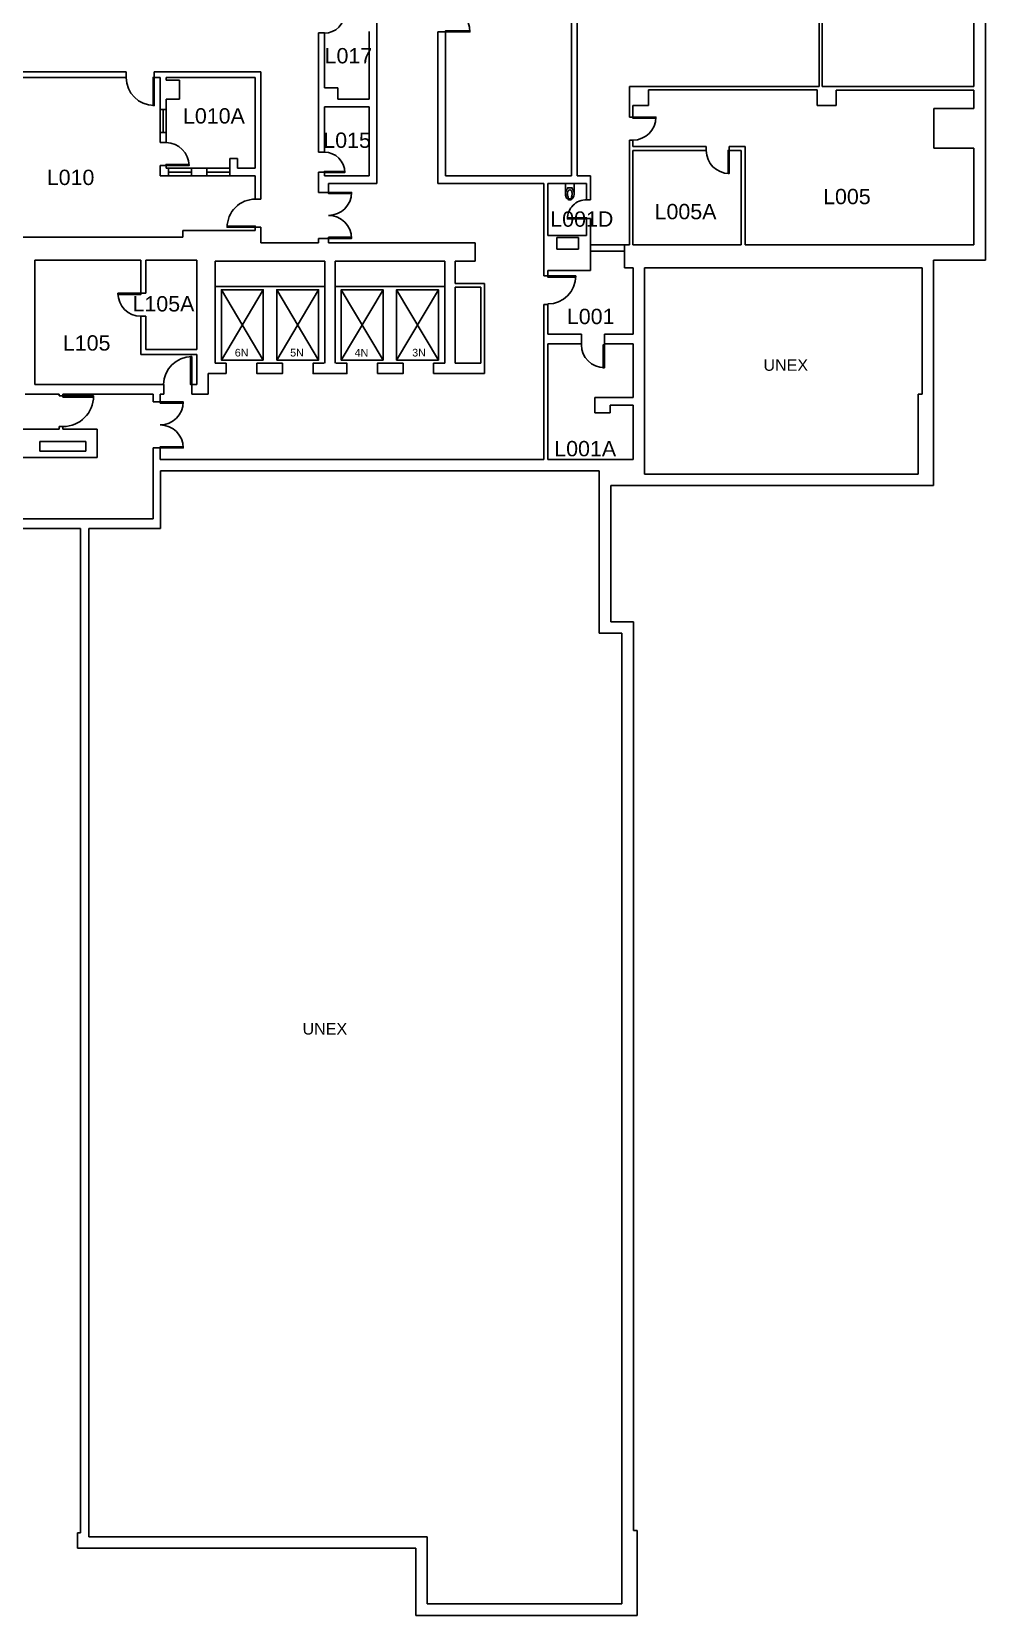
# Model space of a CAD drawing. Header units: inches. Extents: x 3 to 4899, y -154 to 4824.
# Drawn here: x 2493 to 3987, y 223 to 2703 of the extents above; entities that cross this region are included whole.
import ezdxf
from ezdxf.enums import TextEntityAlignment as Align

# ---------------------------------------------------------------- set-up
doc = ezdxf.new("R2010")
doc.units = ezdxf.units.IN
doc.header["$LTSCALE"] = 96
doc.header["$MEASUREMENT"] = 0
doc.layers.get('0').update_dxf_attribs({"linetype": 'CONTINUOUS'})
for name, color, linetype in [('A-ANNO-ROOM', 4, 'CONTINUOUS'), ('A-ANNO-TEXT', 4, 'CONTINUOUS'), ('A-DOOR', 2, 'CONTINUOUS'), ('A-FLOR-PFIX', 2, 'CONTINUOUS'), ('A-FLOR-STRS', 2, 'CONTINUOUS'), ('A-GLAZ', 2, 'CONTINUOUS'), ('A-WALL-FULL', 6, 'CONTINUOUS')]:
    doc.layers.add(name, color=color, linetype=linetype)
doc.styles.add('Arial', font='arial.ttf')

# ---------------------------------------------------------------- blocks, each defined once
blk = doc.blocks.new('WC')
for p, q in [((21.068753, -2.504894), (21.068753, -2.504894)), ((23.831759, -3.603083), (23.831759, -3.603083))]:
    blk.add_line(p, q)
for points in [[(16.399601, -6.93083, -0.022673), (14.875, -7), (0, -7), (0, -3.020761), (0, 0), (0, 3.020761), (0, 7), (14.875, 7)], [(16.211212, -6.937926, -0.074934), (12.562014, -6.387938, -0.085426), (9.670474, -4.920528, -0.066386), (8.264603, -3.550098), (6.711212, -3.550098), (6.711212, 3.449902), (8.264603, 3.449902, -0.066386), (9.670474, 4.820333, -0.085426), (12.562014, 6.287743, -0.111314), (17.991061, 6.709134)], [(23.722377, 3.991504, -0.562484), (23.529526, 3.158962), (21.300368, 2.424162, -0.238976), (20.853364, 2.492058, 0.08035), (18.976205, 3.421006, 0.074934), (16.211212, 3.837731, 0.074934), (13.446218, 3.421006, 0.085426), (11.462194, 2.414145, 0.066386), (10.624271, 1.597345, 0.330534), (10.624271, -1.69754, 0.066386), (11.462194, -2.51434, 0.085426), (13.446218, -3.521201, 0.074934), (16.211212, -3.937926, 0.074934), (18.976205, -3.521201, 0.08035), (20.853364, -2.592253, -0.238976), (21.300368, -2.524357), (23.503493, -3.250575, -0.549653), (23.710095, -4.069149)], [(25.75, 0, 0.143932), (25.015482, 2.498761, 0.107177), (22.564786, 4.949747, 0.077997), (19.212481, 6.431696, 0.065232), (14.875, 7)], [(24.25, 0, 0.143932), (23.754089, 1.687041, 0.059203), (22.750942, 2.902316)], [(22.67201, -2.976493, 0.063273), (23.754089, -1.687041, 0.143932), (24.25, 0)], [(23.748064, -4.023967, 0.06085), (25.015482, -2.498761, 0.143932), (25.75, 0)]]:
    blk.add_lwpolyline(points, format="xyb")
for centre, radius, start, end in [((16.211212, 5.443363), 12.38129, 270, 287.141641), ((17.043143, 2.746106), 9.558648, 287.141641, 306.672481), ((18.316811, 1.035634), 7.426057, 306.672481, 316.574161)]:
    blk.add_arc(centre, radius, start, end)
blk = doc.blocks.new('*U71')
for p, q in [((0, 0), (0, 0)), ((38, 0), (38, 0))]:
    blk.add_line(p, q)
blk.add_lwpolyline([(0, 0), (0, 38), (1.75, 38), (1.75, 0)], close=True)
blk.add_arc((0, 0), 38, 0, 90)
blk = doc.blocks.new('*U37')
for p, q in [((0, 0), (0, 0)), ((-36, 0), (-36, 0))]:
    blk.add_line(p, q)
blk.add_lwpolyline([(0, 0), (0, 36), (-1.75, 36), (-1.75, 0)], close=True)
blk.add_arc((0, 0), 36, 90, 180)
blk = doc.blocks.new('*U61')
for p, q in [((0, 0), (0, 0)), ((-36, 0), (-36, 0))]:
    blk.add_line(p, q)
blk.add_lwpolyline([(0, 0), (0, 36), (-1.75, 36), (-1.75, 0)], close=True)
blk.add_arc((0, 0), 36, 90, 180)
blk = doc.blocks.new('*U82')
for p, q in [((0, 0), (0, 0)), ((-44, 0), (-44, 0))]:
    blk.add_line(p, q)
blk.add_lwpolyline([(0, 0), (0, 44), (-1.75, 44), (-1.75, 0)], close=True)
blk.add_arc((0, 0), 44, 90, 180)
blk = doc.blocks.new('*U84')
for p, q in [((0, 0), (0, 0)), ((30, 0), (30, 0))]:
    blk.add_line(p, q)
blk.add_lwpolyline([(0, 0), (0, -30), (1.75, -30), (1.75, 0)], close=True)
blk.add_arc((0, 0), 30, 270, 0)
blk = doc.blocks.new('*U85')
for p, q in [((0, 0), (0, 0)), ((-44, 0), (-44, 0))]:
    blk.add_line(p, q)
blk.add_lwpolyline([(0, 0), (0, 44), (-1.75, 44), (-1.75, 0)], close=True)
blk.add_arc((0, 0), 44, 90, 180)
blk = doc.blocks.new('*U22')
for p, q in [((0, 0), (0, 0)), ((36, 0), (36, 0))]:
    blk.add_line(p, q)
blk.add_lwpolyline([(0, 0), (0, 36), (1.75, 36), (1.75, 0)], close=True)
blk.add_arc((0, 0), 36, 0, 90)
blk = doc.blocks.new('*U79')
for p, q in [((0, 0), (0, 0)), ((32, 0), (32, 0))]:
    blk.add_line(p, q)
blk.add_lwpolyline([(0, 0), (0, 32), (1.75, 32), (1.75, 0)], close=True)
blk.add_arc((0, 0), 32, 0, 90)
blk = doc.blocks.new('*U80')
for p, q in [((0, 0), (0, 0)), ((-32, 0), (-32, 0))]:
    blk.add_line(p, q)
blk.add_lwpolyline([(0, 0), (0, 32), (-1.75, 32), (-1.75, 0)], close=True)
blk.add_arc((0, 0), 32, 90, 180)
blk = doc.blocks.new('*U36')
for p, q in [((0, 0), (0, 0)), ((-36, 0), (-36, 0))]:
    blk.add_line(p, q)
blk.add_lwpolyline([(0, 0), (0, -36), (-1.75, -36), (-1.75, 0)], close=True)
blk.add_arc((0, 0), 36, 180, 270)
blk = doc.blocks.new('*U60')
for p, q in [((0, 0), (0, 0)), ((-48, 0), (-48, 0))]:
    blk.add_line(p, q)
blk.add_lwpolyline([(0, 0), (0, 48), (-1.75, 48), (-1.75, 0)], close=True)
blk.add_arc((0, 0), 48, 90, 180)
blk = doc.blocks.new('*U62')
for p, q in [((0, 0), (0, 0)), ((-44, 0), (-44, 0))]:
    blk.add_line(p, q)
blk.add_lwpolyline([(0, 0), (0, -44), (-1.75, -44), (-1.75, 0)], close=True)
blk.add_arc((0, 0), 44, 180, 270)
blk = doc.blocks.new('*U59')
for p, q in [((0, 0), (0, 0)), ((44, 0), (44, 0))]:
    blk.add_line(p, q)
blk.add_lwpolyline([(0, 0), (0, -44), (1.75, -44), (1.75, 0)], close=True)
blk.add_arc((0, 0), 44, 270, 0)

msp = doc.modelspace()

# ---------------------------------------------------------------- linework, layer by layer
at = {"layer": 'A-FLOR-STRS'}
for p, q in [((3421.5, 2369.2), (3368.3, 2369.2)), ((3421.5, 2359.2), (3368.3, 2359.2)), ((2855.7, 2298.7), (2790.2, 2188.7)), ((2855.7, 2188.7), (2790.2, 2298.7)), ((2876.9, 2298.7), (2942.4, 2188.7)), ((2876.9, 2188.7), (2942.4, 2298.7)), ((3043.4, 2298.7), (2977.9, 2188.7)), ((3043.4, 2188.7), (2977.9, 2298.7)), ((3064.7, 2298.7), (3130.2, 2188.7)), ((3064.7, 2188.7), (3130.2, 2298.7))]:
    msp.add_line(p, q, dxfattribs=at)
for points in [[(2855.7, 2188.7), (2855.7, 2298.7), (2790.2, 2298.7), (2790.2, 2188.7)], [(2876.9, 2188.7), (2876.9, 2298.7), (2942.4, 2298.7), (2942.4, 2188.7)], [(3043.4, 2188.7), (3043.4, 2298.7), (2977.9, 2298.7), (2977.9, 2188.7)], [(3064.7, 2188.7), (3064.7, 2298.7), (3130.2, 2298.7), (3130.2, 2188.7)]]:
    msp.add_lwpolyline(points, close=True, dxfattribs=at)
at = {"layer": 'A-GLAZ'}
for p, q in [((2694.5, 2581.2), (2694.5, 2545.2)), ((2699, 2581.2), (2699, 2545.2)), ((2703.5, 2581.2), (2703.5, 2545.2)), ((2743.3, 2489.2), (2707.3, 2489.2)), ((2743.3, 2483.2), (2707.3, 2483.2)), ((2767.3, 2489.2), (2803.3, 2489.2)), ((2767.3, 2483.2), (2803.3, 2483.2)), ((2743.3, 2477.2), (2707.3, 2477.2)), ((2767.3, 2477.2), (2803.3, 2477.2))]:
    msp.add_line(p, q, dxfattribs=at)
at = {"layer": 'A-WALL-FULL'}
for p, q in [((3033.5, 2465.2), (3033.5, 3012.1)), ((3338.7, 2851.8), (3338.7, 2477.2)), ((3347.7, 2845), (3347.7, 2477.2)), ((3726.4, 2845), (3726.4, 2617.1)), ((3969, 2844.2), (3969, 2617.1)), ((3731.6, 2821.8), (3731.6, 2617.1)), ((3987, 2826.2), (3987, 2345.2)), ((3021.5, 2597.2), (3021.5, 2703.3)), ((2942.5, 2514.4), (2942.5, 2701.4)), ((2951.5, 2701.4), (2942.5, 2701.4)), ((2951.5, 2615.2), (2951.5, 2701.4)), ((3129.5, 2465.2), (3129.5, 2702.6)), ((3141.5, 2702.6), (3129.5, 2702.6)), ((3141.5, 2477.2), (3141.5, 2702.6)), ((2433.8, 2640.3), (2641, 2640.3)), ((2446, 2631.3), (2641, 2631.3)), ((2641, 2640.3), (2641, 2631.3)), ((2685, 2640.3), (2685, 2631.3)), ((2685, 2640.3), (2852.2, 2640.3)), ((2685, 2631.3), (2694.5, 2631.3)), ((2694.5, 2581.2), (2694.5, 2631.3)), ((2703.5, 2627.2), (2703.5, 2631.3)), ((2703.5, 2631.3), (2843.2, 2631.3)), ((2843.2, 2489.2), (2843.2, 2631.3)), ((2852.2, 2440.7), (2852.2, 2640.3)), ((2724.5, 2627.2), (2703.5, 2627.2)), ((2724.5, 2597.2), (2724.5, 2627.2)), ((2972.5, 2615.2), (2951.5, 2615.2)), ((2972.5, 2597.2), (2972.5, 2615.2)), ((3726.4, 2617.1), (3429.5, 2617.1)), ((3429.5, 2617.1), (3429.5, 2569.1)), ((3723.5, 2611.8), (3459.5, 2611.8)), ((3459.5, 2587.1), (3459.5, 2611.8)), ((3723.5, 2611.8), (3723.5, 2587.1)), ((3731.6, 2617.1), (3969, 2617.1)), ((3753.5, 2611.1), (3969, 2611.1)), ((3753.5, 2587.1), (3753.5, 2611.1)), ((3969, 2611.1), (3969, 2582.6)), ((2703.5, 2581.2), (2694.5, 2581.2)), ((2703.5, 2581.2), (2703.5, 2597.2)), ((2703.5, 2597.2), (2724.5, 2597.2)), ((2951.5, 2585.2), (3021.5, 2585.2)), ((2951.5, 2514.4), (2951.5, 2585.2)), ((2972.5, 2597.2), (3021.5, 2597.2)), ((3021.5, 2477.2), (3021.5, 2585.2)), ((3434.8, 2587.1), (3434.8, 2569.1)), ((3434.8, 2587.1), (3459.5, 2587.1)), ((3723.5, 2587.1), (3753.5, 2587.1)), ((3969, 2582.6), (3906.5, 2582.6)), ((3906.5, 2582.6), (3906.5, 2520.6)), ((3434.8, 2569.1), (3429.5, 2569.1)), ((2694.5, 2529.2), (2694.5, 2545.2)), ((2703.5, 2545.2), (2694.5, 2545.2)), ((2703.5, 2529.2), (2703.5, 2545.2)), ((3434.8, 2533.1), (3429.5, 2533.1)), ((3429.5, 2533.1), (3429.5, 2369.2)), ((3434.8, 2533.1), (3434.8, 2522.9)), ((2694.5, 2529.2), (2703.5, 2529.2)), ((2942.5, 2514.4), (2951.5, 2514.4)), ((3434.8, 2522.9), (3549.7, 2522.9)), ((3434.8, 2516.9), (3549.7, 2516.9)), ((3434.8, 2516.9), (3434.8, 2369.2)), ((3549.7, 2515.4), (3549.7, 2522.9)), ((3585.7, 2515.4), (3585.7, 2522.9)), ((3585.7, 2522.9), (3610.7, 2522.9)), ((3585.7, 2516.9), (3604.7, 2516.9)), ((3604.7, 2516.9), (3604.7, 2369.2)), ((3610.7, 2522.9), (3610.7, 2369.2)), ((3906.5, 2520.6), (3969, 2520.6)), ((3969, 2520.6), (3969, 2369.2)), ((2694.5, 2477.2), (2694.5, 2493.2)), ((2694.5, 2493.2), (2703.5, 2493.2)), ((2703.5, 2489.2), (2703.5, 2493.2)), ((2703.5, 2489.2), (2707.3, 2489.2)), ((2707.3, 2489.2), (2707.3, 2477.2)), ((2743.3, 2489.2), (2743.3, 2477.2)), ((2743.3, 2489.2), (2767.3, 2489.2)), ((2767.3, 2489.2), (2767.3, 2477.2)), ((2803.3, 2504.6), (2815.3, 2504.6)), ((2803.3, 2477.2), (2803.3, 2504.6)), ((2815.3, 2504.6), (2815.3, 2489.2)), ((2815.3, 2489.2), (2843.2, 2489.2)), ((2942.5, 2451.2), (2942.5, 2483.2)), ((2942.5, 2483.2), (2951.5, 2483.2)), ((2951.5, 2477.2), (2951.5, 2483.2)), ((2694.5, 2477.2), (2707.3, 2477.2)), ((2743.3, 2477.2), (2767.3, 2477.2)), ((2803.3, 2477.2), (2843.2, 2477.2)), ((2843.2, 2440.7), (2843.2, 2477.2)), ((2951.5, 2477.2), (3021.5, 2477.2)), ((2958, 2451.2), (2958, 2465.2)), ((2958, 2465.2), (3033.5, 2465.2)), ((3129.5, 2465.2), (3295.4, 2465.2)), ((3141.5, 2477.2), (3338.7, 2477.2)), ((3295.4, 2320.5), (3295.4, 2465.2)), ((3301.4, 2465.2), (3301.4, 2384)), ((3301.4, 2465.2), (3362.3, 2465.2)), ((3347.7, 2477.2), (3368.3, 2477.2)), ((3362.3, 2439.8), (3362.3, 2465.2)), ((3368.3, 2439.8), (3368.3, 2477.2)), ((2843.2, 2440.7), (2852.2, 2440.7)), ((2958, 2451.2), (2942.5, 2451.2)), ((3362.3, 2439.8), (3368.3, 2439.8)), ((3361.7, 2410.2), (3368.3, 2410.2)), ((3362.3, 2384), (3362.3, 2410.2)), ((3368.3, 2328.8), (3368.3, 2410.2)), ((2435.5, 2381.2), (2729.8, 2381.2)), ((2729.8, 2391.7), (2843.2, 2391.7)), ((2729.8, 2381.2), (2729.8, 2391.7)), ((2843.2, 2391.7), (2843.2, 2396.7)), ((2843.2, 2396.7), (2852.2, 2396.7)), ((2852.2, 2372.2), (2852.2, 2396.7)), ((3301.4, 2384), (3362.3, 2384)), ((2852.2, 2372.2), (2942.5, 2372.2)), ((2942.5, 2372.2), (2942.5, 2379.2)), ((2958, 2379.2), (2942.5, 2379.2)), ((2958, 2372.2), (2958, 2379.2)), ((2958, 2372.2), (3187.8, 2372.2)), ((3187.8, 2372.2), (3187.8, 2343.7)), ((3421.5, 2333.2), (3421.5, 2369.2)), ((3421.5, 2369.2), (3429.5, 2369.2)), ((3434.8, 2369.2), (3604.7, 2369.2)), ((3610.7, 2369.2), (3969, 2369.2)), ((2498, 2150.2), (2498, 2345.2)), ((2498, 2345.2), (2664, 2345.2)), ((2664, 2345.2), (2664, 2293.2)), ((2672, 2345.2), (2672, 2293.2)), ((2672, 2345.2), (2751.7, 2345.2)), ((2751.7, 2205.2), (2751.7, 2345.2)), ((2780.2, 2343.7), (2952.2, 2343.7)), ((2780.2, 2183.7), (2780.2, 2343.7)), ((2952.2, 2183.7), (2952.2, 2343.7)), ((2968.2, 2343.7), (3140.2, 2343.7)), ((2968.2, 2183.7), (2968.2, 2343.7)), ((3140.2, 2183.7), (3140.2, 2343.7)), ((3156.2, 2343.7), (3156.2, 2308.7)), ((3156.2, 2343.7), (3187.9, 2343.7)), ((3421.5, 2333.2), (3435, 2333.2)), ((3435, 2229.2), (3435, 2333.2)), ((3453, 2010.2), (3453, 2333.2)), ((3453, 2333.2), (3888, 2333.2)), ((3888, 2135.2), (3888, 2333.2)), ((3906, 1992.2), (3906, 2345.2)), ((3906, 2345.2), (3987, 2345.2)), ((3156.2, 2308.7), (3202.4, 2308.7)), ((3202.4, 2308.7), (3202.4, 2167.4)), ((3301.4, 2320.5), (3295.4, 2320.5)), ((3301.4, 2328.8), (3368.3, 2328.8)), ((3301.4, 2328.8), (3301.4, 2320.5)), ((2672, 2293.2), (2664, 2293.2)), ((2952.2, 2303.7), (2780.2, 2303.7)), ((2968.2, 2303.7), (3140.2, 2303.7)), ((3156.2, 2302.7), (3196.4, 2302.7)), ((3156.2, 2302.7), (3156.2, 2183.7)), ((3196.4, 2302.7), (3196.4, 2183.7)), ((2672, 2257.2), (2664, 2257.2)), ((2664, 2257.2), (2664, 2197.2)), ((2672, 2257.2), (2672, 2205.2)), ((3295.4, 2033.2), (3295.4, 2275.5)), ((3301.4, 2275.5), (3295.4, 2275.5)), ((3301.4, 2275.5), (3301.4, 2229.2)), ((3301.4, 2229.2), (3354.1, 2229.2)), ((3301.4, 2214.2), (3354.1, 2214.2)), ((3301.4, 2214.2), (3301.4, 2033.2)), ((3354.1, 2212.7), (3354.1, 2229.2)), ((3390.1, 2212.7), (3390.1, 2229.2)), ((3390.1, 2229.2), (3435, 2229.2)), ((3390.1, 2214.2), (3435, 2214.2)), ((3435, 2130.2), (3435, 2214.2)), ((2664, 2197.2), (2751.7, 2197.2)), ((2672, 2205.2), (2751.7, 2205.2)), ((2751.7, 2150.2), (2751.7, 2197.2)), ((2780.2, 2183.7), (2797.7, 2183.7)), ((2797.7, 2167.4), (2797.7, 2183.7)), ((3122.7, 2183.7), (3140.2, 2183.7)), ((3122.7, 2183.7), (3122.7, 2167.4)), ((3156.2, 2183.7), (3196.4, 2183.7)), ((2769.7, 2167.4), (2769.7, 2135.2)), ((2797.7, 2167.4), (2769.7, 2167.4)), ((3122.7, 2167.4), (3202.4, 2167.4)), ((2483, 2135.2), (2536, 2135.2)), ((2498, 2150.2), (2700, 2150.2)), ((2536, 2135.2), (2536, 2132.5)), ((2542, 2135.2), (2542, 2132.5)), ((2542, 2135.2), (2683.3, 2135.2)), ((2683.3, 2123.2), (2683.3, 2135.2)), ((2694.3, 2123.2), (2694.3, 2135.2)), ((2694.3, 2135.2), (2700, 2135.2)), ((2700, 2150.2), (2700, 2135.2)), ((2743.7, 2150.2), (2743.7, 2135.2)), ((2743.7, 2150.2), (2751.7, 2150.2)), ((2743.7, 2135.2), (2769.7, 2135.2)), ((3882, 2010.2), (3882, 2135.2)), ((3882, 2135.2), (3888, 2135.2)), ((2542, 2132.5), (2536, 2132.5)), ((2683.3, 2123.2), (2694.3, 2123.2)), ((3375, 2130.2), (3435, 2130.2)), ((3375, 2106.2), (3375, 2130.2)), ((3399, 2118.2), (3435, 2118.2)), ((3399, 2106.2), (3399, 2118.2)), ((3435, 2033.2), (3435, 2118.2)), ((2542, 2084.5), (2536, 2084.5)), ((2536, 2084.5), (2536, 2080.7)), ((2542, 2084.5), (2542, 2080.7)), ((3375, 2106.2), (3399, 2106.2)), ((2391.2, 2080.7), (2536, 2080.7)), ((2505.9, 2061.2), (2505.9, 2046.2)), ((2505.9, 2061.2), (2577.8, 2061.2)), ((2542, 2080.7), (2595.8, 2080.7)), ((2577.8, 2061.2), (2577.8, 2046.2)), ((2595.8, 2080.7), (2595.8, 2036.1)), ((2206.3, 2036.1), (2595.8, 2036.1)), ((2505.9, 2046.2), (2577.8, 2046.2)), ((2683.3, 1940.1), (2683.3, 2051.2)), ((2683.3, 2051.2), (2694.3, 2051.2)), ((2694.3, 2033.2), (2694.3, 2051.2)), ((3295.4, 2033.2), (2694.3, 2033.2)), ((2695, 1925.1), (2695, 2015.2)), ((2695, 2015.2), (3382.2, 2015.2)), ((3301.4, 2033.2), (3435, 2033.2)), ((3382.2, 1760.9), (3382.2, 2015.2)), ((3453, 2010.2), (3882, 2010.2)), ((3400.2, 1778.9), (3400.2, 1992.2)), ((3400.2, 1992.2), (3906, 1992.2)), ((2148.5, 1940.1), (2683.3, 1940.1)), ((2155.2, 1925.1), (2569.6, 1925.1)), ((2569.6, 351.9), (2569.6, 1925.1)), ((2582.6, 345.9), (2582.6, 1925.1)), ((2582.6, 1925.1), (2695, 1925.1)), ((3382.2, 1760.9), (3417.7, 1760.9)), ((3400.2, 1778.9), (3435.7, 1778.9)), ((3417.7, 240.9), (3417.7, 1760.9)), ((3435.7, 355.9), (3435.7, 1778.9)), ((2564.6, 351.9), (2569.6, 351.9)), ((2564.6, 327.9), (2564.6, 351.9)), ((3435.7, 355.9), (3441.6, 355.9)), ((3441.6, 222.9), (3441.6, 355.9)), ((2564.6, 327.9), (3094.6, 327.9)), ((2582.6, 345.9), (3112.6, 345.9)), ((3094.6, 222.9), (3094.6, 327.9)), ((3112.6, 240.9), (3112.6, 345.9)), ((3112.6, 240.9), (3417.7, 240.9)), ((3094.6, 222.9), (3441.6, 222.9))]:
    msp.add_line(p, q, dxfattribs=at)
for points in [[(3315.8, 2362.5), (3349.6, 2362.5), (3349.6, 2380.4), (3315.8, 2380.4)], [(2845.7, 2183.7), (2885.7, 2183.7), (2885.7, 2167.4), (2845.7, 2167.4)], [(3034.7, 2167.4), (3034.7, 2183.7), (3074.7, 2183.7), (3074.7, 2167.4)]]:
    msp.add_lwpolyline(points, close=True, dxfattribs=at)
msp.add_lwpolyline([(2951.2, 2183.7), (2933.7, 2183.7), (2933.7, 2167.4), (2986.7, 2167.4), (2986.7, 2183.7), (2969.2, 2183.7)], dxfattribs=at)

# ---------------------------------------------------------------- block references
at = {"layer": 'A-DOOR', "xscale": -1}
for name, p, rotation in [('*U80', (2951.5, 2732.6), 270), ('*U71', (3141.5, 2702.6), 270), ('*U82', (2685, 2631.3), 180), ('*U37', (3434.8, 2569.1), 270), ('*U22', (2703.5, 2493.2), 270), ('*U79', (2951.5, 2482.4), 270), ('*U61', (3585.7, 2516.9), 180), ('*U59', (2843.2, 2396.7), 270), ('*U37', (2958, 2451.2), 270), ('*U84', (3362.3, 2409.8), 270), ('*U22', (2958, 2379.2), 270), ('*U85', (3301.4, 2320.5), 270), ('*U36', (2664, 2293.2), 270), ('*U61', (3390.1, 2212.7), 180), ('*U62', (2743.7, 2150.2), 180), ('*U60', (2542, 2132.5), 270), ('*U37', (2694.3, 2123.2), 270), ('*U22', (2694.3, 2051.2), 270)]:
    msp.add_blockref(name, p, dxfattribs=dict(at, rotation=rotation))
at = {"layer": 'A-FLOR-PFIX', "rotation": 270}
msp.add_blockref('WC', (3336, 2465.2), dxfattribs=at)

# ---------------------------------------------------------------- texts
at = {"layer": 'A-ANNO-ROOM', "style": 'Arial'}
for s, p in [('L017', (2951.9, 2653.3)), ('L010A', (2730, 2559.1)), ('L015', (2949.8, 2521)), ('L010', (2516.6, 2462.8)), ('L005A', (3468.8, 2409.2)), ('L001D', (3305.4, 2397.5)), ('L105A', (2650.9, 2264.8)), ('L105', (2541.8, 2203.5))]:
    msp.add_text(s, height=24, dxfattribs=at).set_placement(p)
for s, p in [('L005', (3770.1, 2432.8)), ('L001', (3368.7, 2245)), ('L001A', (3360.1, 2038))]:
    msp.add_text(s, height=24, dxfattribs=at).set_placement(p, align=Align.CENTER)
at = {"layer": 'A-ANNO-TEXT', "style": 'Arial'}
for p in [(3674.3, 2171.9), (2952.3, 1132.4)]:
    msp.add_text('UNEX', height=18, dxfattribs=at).set_placement(p, align=Align.CENTER)
at = {"layer": 'A-ANNO-TEXT', "char_height": 12, "width": 38.515, "attachment_point": 5, "style": 'Arial'}
for s, insert in [('6N', (2821.9, 2200.2)), ('5N', (2908.6, 2200.2)), ('4N', (3009.6, 2200.2)), ('3N', (3099.8, 2200.2))]:
    msp.add_mtext(s, dxfattribs=dict(at, insert=insert))

doc.saveas('drawing.dxf')
